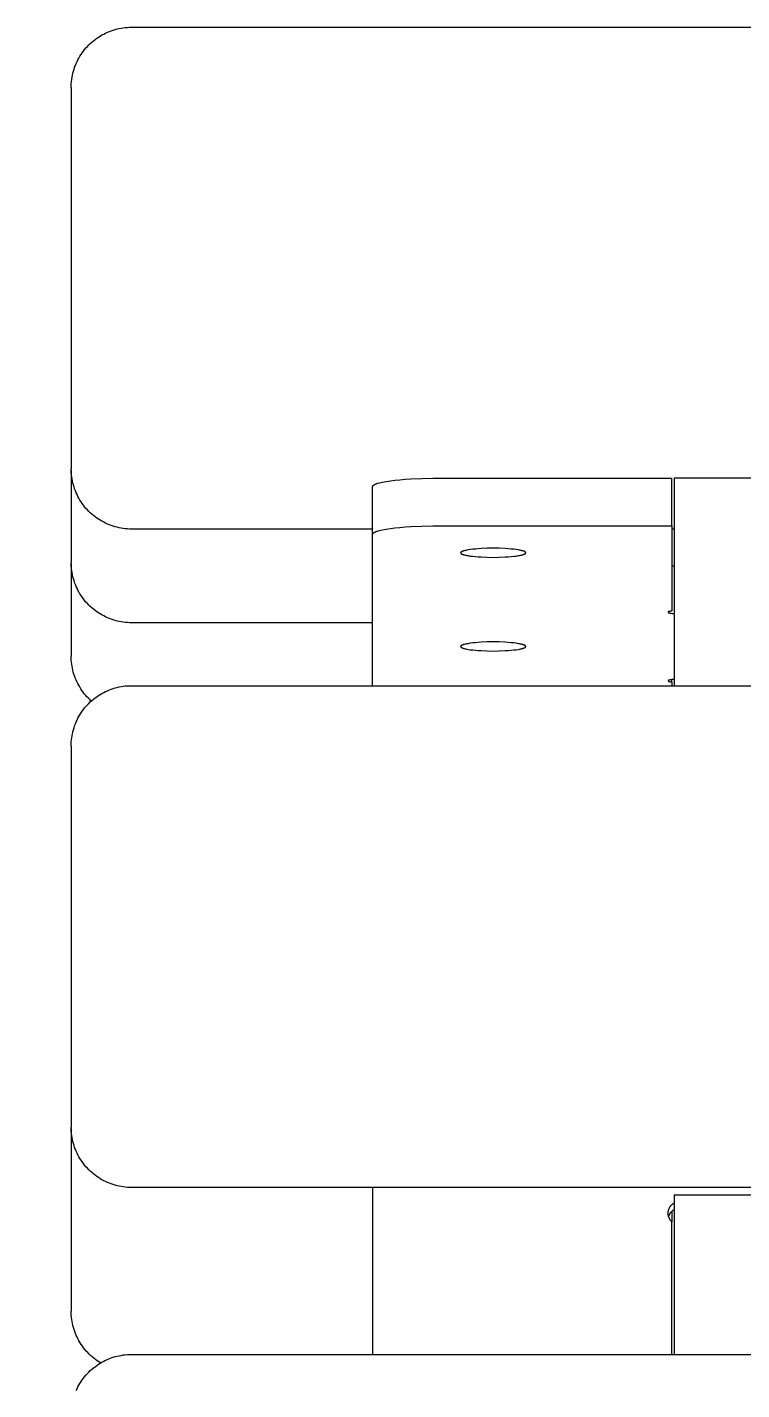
# Model space of a CAD drawing. Header units: millimetres. Extents: x -80 to 4518, y -398 to 2524.
# Drawn here: x 57.9 to 117.2, y 2368.4 to 2481.4 of the extents above; entities that cross this region are included whole.
import ezdxf

# ---------------------------------------------------------------- set-up
doc = ezdxf.new("R2010")
doc.units = ezdxf.units.MM
doc.layers.add('ZANO_R', color=7, linetype='Continuous', lineweight=0)
doc.layers.add('ZANO_W', color=1, linetype='Continuous', lineweight=0)
doc.styles.add('Arial', font='arial.ttf')
doc.styles.get("Standard").update_dxf_attribs({"font": 'ARIALUNI.TTF'})
doc.dimstyles.new('pl i ang', dxfattribs={"dimtxt": 50, "dimasz": 50, "dimexe": 1.25, "dimexo": 0.625, "dimgap": 10, "dimtad": 1, "dimtoh": 1, "dimtxsty": 'Standard', "dimcen": 2.5, "dimclrd": 1, "dimclre": 1, "dimclrt": 1, "dimadec": 0, "dimazin": 0, "dimtfac": 1, "dimtmove": 0, "dimatfit": 3, "dimfxl": 1, "dimarcsym": 1})

# ---------------------------------------------------------------- blocks, each defined once
blk = doc.blocks.new('*D386')
at = {"layer": 'ZANO_W', "color": 1, "lineweight": -2}
for p, q in [((56.54, 2481.4), (-22.87, 2481.4)), ((-12.87, 2441.4), (-12.87, 1417.51)), ((50.45, 1377.51), (-22.87, 1377.51))]:
    blk.add_line(p, q, dxfattribs=at)
at = {"layer": 'ZANO_W', "color": 1}
for points in [[(-6.2, 2441.4), (-19.53, 2441.4), (-12.87, 2481.4)], [(-19.53, 1417.51), (-6.2, 1417.51), (-12.87, 1377.51)]]:
    blk.add_solid(points, dxfattribs=at)
at = {"layer": 'ZANO_W', "color": 1, "insert": (-43.29, 1929.45), "char_height": 40, "attachment_point": 5, "rotation": 90, "style": 'Arial'}
blk.add_mtext('1104', dxfattribs=at)

msp = doc.modelspace()

# ---------------------------------------------------------------- linework, layer by layer
at = {"layer": 'ZANO_R'}
for p, q in [((66.03, 2481.38), (66.2, 2481.39)), ((66.2, 2481.39), (66.37, 2481.4)), ((66.37, 2481.4), (66.54, 2481.4)), ((66.54, 2481.4), (360.45, 2481.4)), ((63.26, 2480.17), (63.39, 2480.28)), ((63.39, 2480.28), (63.52, 2480.39)), ((63.52, 2480.39), (63.66, 2480.49)), ((63.66, 2480.49), (63.8, 2480.58)), ((63.8, 2480.58), (63.95, 2480.67)), ((63.95, 2480.67), (64.09, 2480.76)), ((64.09, 2480.76), (64.24, 2480.84)), ((64.24, 2480.84), (64.4, 2480.92)), ((64.4, 2480.92), (64.55, 2480.99)), ((64.55, 2480.99), (64.71, 2481.05)), ((64.71, 2481.05), (64.87, 2481.11)), ((64.87, 2481.11), (65.03, 2481.17)), ((65.03, 2481.17), (65.19, 2481.22)), ((65.19, 2481.22), (65.36, 2481.26)), ((65.36, 2481.26), (65.53, 2481.3)), ((65.53, 2481.3), (65.69, 2481.33)), ((65.69, 2481.33), (65.86, 2481.35)), ((65.86, 2481.35), (66.03, 2481.38)), ((62.27, 2479), (62.36, 2479.14)), ((62.36, 2479.14), (62.46, 2479.28)), ((62.46, 2479.28), (62.56, 2479.42)), ((62.56, 2479.42), (62.66, 2479.56)), ((62.66, 2479.56), (62.77, 2479.69)), ((62.77, 2479.69), (62.89, 2479.81)), ((62.89, 2479.81), (63.01, 2479.94)), ((63.01, 2479.94), (63.13, 2480.06)), ((63.13, 2480.06), (63.26, 2480.17)), ((61.78, 2477.91), (61.83, 2478.08)), ((61.83, 2478.08), (61.89, 2478.24)), ((61.89, 2478.24), (61.96, 2478.39)), ((61.96, 2478.39), (62.03, 2478.55)), ((62.03, 2478.55), (62.1, 2478.7)), ((62.1, 2478.7), (62.18, 2478.85)), ((62.18, 2478.85), (62.27, 2479)), ((61.55, 2476.74), (61.57, 2476.91)), ((61.57, 2476.91), (61.59, 2477.08)), ((61.59, 2477.08), (61.62, 2477.25)), ((61.62, 2477.25), (61.65, 2477.42)), ((61.65, 2477.42), (61.69, 2477.59)), ((61.69, 2477.59), (61.73, 2477.75)), ((61.73, 2477.75), (61.78, 2477.91)), ((61.54, 2476.4), (61.55, 2476.57)), ((61.54, 2476.4), (61.54, 2448.67)), ((61.55, 2476.57), (61.55, 2476.74)), ((61.54, 2448.67), (61.54, 2444.79)), ((61.55, 2444.62), (61.54, 2444.79)), ((61.54, 2444.67), (61.54, 2440.9)), ((61.55, 2444.45), (61.55, 2444.62)), ((61.57, 2444.28), (61.55, 2444.45)), ((61.59, 2444.11), (61.57, 2444.28)), ((61.62, 2443.94), (61.59, 2444.11)), ((61.65, 2443.77), (61.62, 2443.94)), ((61.69, 2443.6), (61.65, 2443.77)), ((61.73, 2443.44), (61.69, 2443.6)), ((61.78, 2443.28), (61.73, 2443.44)), ((61.83, 2443.11), (61.78, 2443.28)), ((61.89, 2442.95), (61.83, 2443.11)), ((86.54, 2443.31), (86.54, 2443.32)), ((86.54, 2443.32), (86.54, 2443.32)), ((86.54, 2443.32), (86.55, 2443.32)), ((86.54, 2443.3), (86.54, 2443.31)), ((86.54, 2443.31), (86.54, 2443.31)), ((86.54, 2439.36), (86.54, 2443.3)), ((86.55, 2443.34), (86.55, 2443.35)), ((86.55, 2443.35), (86.55, 2443.35)), ((86.55, 2443.35), (86.56, 2443.35)), ((86.55, 2443.33), (86.55, 2443.34)), ((86.55, 2443.34), (86.55, 2443.34)), ((86.55, 2443.34), (86.55, 2443.34)), ((86.55, 2443.32), (86.55, 2443.33)), ((86.55, 2443.33), (86.55, 2443.33)), ((86.56, 2443.36), (86.56, 2443.37)), ((86.56, 2443.37), (86.57, 2443.37)), ((86.56, 2443.35), (86.56, 2443.36)), ((86.56, 2443.36), (86.56, 2443.36)), ((86.57, 2443.38), (86.58, 2443.39)), ((86.57, 2443.37), (86.57, 2443.38)), ((86.57, 2443.38), (86.57, 2443.38)), ((86.57, 2443.37), (86.57, 2443.37)), ((86.58, 2443.39), (86.58, 2443.39)), ((86.58, 2443.39), (86.59, 2443.39)), ((86.59, 2443.4), (86.6, 2443.41)), ((86.59, 2443.39), (86.59, 2443.4)), ((86.59, 2443.4), (86.59, 2443.4)), ((86.6, 2443.41), (86.6, 2443.41)), ((86.6, 2443.41), (86.61, 2443.41)), ((86.61, 2443.41), (86.61, 2443.42)), ((86.61, 2443.42), (86.62, 2443.42)), ((86.62, 2443.42), (86.63, 2443.43)), ((86.63, 2443.43), (86.64, 2443.44)), ((86.64, 2443.44), (86.65, 2443.45)), ((86.65, 2443.45), (86.66, 2443.45)), ((86.66, 2443.45), (86.68, 2443.46)), ((86.68, 2443.46), (86.69, 2443.47)), ((86.69, 2443.47), (86.7, 2443.48)), ((86.7, 2443.48), (86.72, 2443.49)), ((86.72, 2443.49), (86.74, 2443.5)), ((86.74, 2443.5), (86.77, 2443.51)), ((86.77, 2443.51), (86.81, 2443.53)), ((86.81, 2443.53), (86.85, 2443.54)), ((86.85, 2443.54), (86.89, 2443.56)), ((86.89, 2443.56), (86.94, 2443.58)), ((86.94, 2443.58), (86.99, 2443.59)), ((86.99, 2443.59), (87.1, 2443.62)), ((87.1, 2443.62), (87.22, 2443.65)), ((87.22, 2443.65), (87.36, 2443.68)), ((87.36, 2443.68), (87.5, 2443.71)), ((87.5, 2443.71), (87.66, 2443.74)), ((87.66, 2443.74), (88.01, 2443.79)), ((88.01, 2443.79), (88.39, 2443.84)), ((88.39, 2443.84), (88.81, 2443.88)), ((88.81, 2443.88), (89.25, 2443.92)), ((89.25, 2443.92), (89.7, 2443.95)), ((89.7, 2443.95), (90.63, 2443.99)), ((90.63, 2443.99), (91.54, 2444)), ((91.54, 2444), (111.34, 2444)), ((111.34, 2440.04), (111.34, 2444)), ((121.54, 2444), (111.54, 2444)), ((111.54, 2444), (111.54, 2431.12)), ((61.96, 2442.8), (61.89, 2442.95)), ((62.03, 2442.64), (61.96, 2442.8)), ((62.1, 2442.49), (62.03, 2442.64)), ((62.18, 2442.34), (62.1, 2442.49)), ((62.27, 2442.19), (62.18, 2442.34)), ((62.36, 2442.05), (62.27, 2442.19)), ((62.46, 2441.9), (62.36, 2442.05)), ((62.56, 2441.77), (62.46, 2441.9)), ((61.54, 2440.9), (61.54, 2437.02)), ((62.66, 2441.63), (62.56, 2441.77)), ((62.77, 2441.5), (62.66, 2441.63)), ((62.89, 2441.37), (62.77, 2441.5)), ((63.01, 2441.25), (62.89, 2441.37)), ((63.13, 2441.13), (63.01, 2441.25)), ((63.26, 2441.02), (63.13, 2441.13)), ((63.39, 2440.91), (63.26, 2441.02)), ((63.52, 2440.8), (63.39, 2440.91)), ((63.66, 2440.7), (63.52, 2440.8)), ((63.8, 2440.61), (63.66, 2440.7)), ((63.95, 2440.52), (63.8, 2440.61)), ((64.09, 2440.43), (63.95, 2440.52)), ((64.24, 2440.35), (64.09, 2440.43)), ((64.4, 2440.27), (64.24, 2440.35)), ((64.55, 2440.2), (64.4, 2440.27)), ((64.71, 2440.14), (64.55, 2440.2)), ((64.87, 2440.08), (64.71, 2440.14)), ((65.03, 2440.02), (64.87, 2440.08)), ((65.19, 2439.97), (65.03, 2440.02)), ((65.36, 2439.93), (65.19, 2439.97)), ((65.53, 2439.89), (65.36, 2439.93)), ((65.69, 2439.86), (65.53, 2439.89)), ((65.86, 2439.83), (65.69, 2439.86)), ((66.03, 2439.81), (65.86, 2439.83)), ((66.2, 2439.8), (66.03, 2439.81)), ((66.37, 2439.79), (66.2, 2439.8)), ((66.54, 2439.79), (66.37, 2439.79)), ((86.54, 2439.79), (66.54, 2439.79)), ((86.81, 2439.57), (86.85, 2439.58)), ((86.85, 2439.58), (86.89, 2439.6)), ((86.89, 2439.6), (86.94, 2439.61)), ((86.94, 2439.61), (86.99, 2439.63)), ((86.99, 2439.63), (87.1, 2439.66)), ((87.1, 2439.66), (87.22, 2439.69)), ((87.22, 2439.69), (87.36, 2439.72)), ((87.36, 2439.72), (87.5, 2439.75)), ((87.5, 2439.75), (87.66, 2439.78)), ((87.66, 2439.78), (88.01, 2439.83)), ((88.01, 2439.83), (88.39, 2439.88)), ((88.39, 2439.88), (88.81, 2439.92)), ((88.81, 2439.92), (89.25, 2439.96)), ((89.25, 2439.96), (89.7, 2439.99)), ((89.7, 2439.99), (90.63, 2440.03)), ((90.63, 2440.03), (91.54, 2440.04)), ((91.54, 2440.04), (111.34, 2440.04)), ((111.34, 2440.04), (111.34, 2432.99)), ((111.54, 2439.79), (111.34, 2439.79)), ((86.54, 2439.35), (86.54, 2439.36)), ((86.54, 2439.36), (86.55, 2439.36)), ((86.54, 2439.34), (86.54, 2439.35)), ((86.54, 2439.35), (86.54, 2439.35)), ((86.54, 2439.35), (86.54, 2439.35)), ((86.54, 2426.79), (86.54, 2439.34)), ((86.55, 2439.38), (86.55, 2439.39)), ((86.55, 2439.39), (86.55, 2439.39)), ((86.55, 2439.39), (86.56, 2439.39)), ((86.55, 2439.37), (86.55, 2439.38)), ((86.55, 2439.38), (86.55, 2439.38)), ((86.55, 2439.36), (86.55, 2439.37)), ((86.55, 2439.37), (86.55, 2439.37)), ((86.55, 2439.37), (86.55, 2439.37)), ((86.56, 2439.4), (86.56, 2439.41)), ((86.56, 2439.41), (86.57, 2439.41)), ((86.56, 2439.39), (86.56, 2439.4)), ((86.56, 2439.4), (86.56, 2439.4)), ((86.57, 2439.42), (86.58, 2439.43)), ((86.57, 2439.41), (86.57, 2439.42)), ((86.57, 2439.42), (86.57, 2439.42)), ((86.57, 2439.41), (86.57, 2439.41)), ((86.58, 2439.43), (86.58, 2439.43)), ((86.58, 2439.43), (86.59, 2439.43)), ((86.59, 2439.44), (86.6, 2439.45)), ((86.59, 2439.43), (86.59, 2439.44)), ((86.59, 2439.44), (86.59, 2439.44)), ((86.6, 2439.45), (86.6, 2439.45)), ((86.6, 2439.45), (86.61, 2439.45)), ((86.61, 2439.45), (86.61, 2439.46)), ((86.61, 2439.46), (86.62, 2439.46)), ((86.62, 2439.46), (86.63, 2439.47)), ((86.63, 2439.47), (86.64, 2439.48)), ((86.64, 2439.48), (86.65, 2439.49)), ((86.65, 2439.49), (86.66, 2439.49)), ((86.66, 2439.49), (86.68, 2439.5)), ((86.68, 2439.5), (86.69, 2439.51)), ((86.69, 2439.51), (86.7, 2439.52)), ((86.7, 2439.52), (86.72, 2439.53)), ((86.72, 2439.53), (86.74, 2439.53)), ((86.74, 2439.53), (86.77, 2439.55)), ((86.77, 2439.55), (86.81, 2439.57)), ((93.85, 2437.83), (93.84, 2437.83)), ((93.84, 2437.83), (93.84, 2437.83)), ((93.84, 2437.83), (93.84, 2437.83)), ((93.84, 2437.83), (93.84, 2437.82)), ((93.84, 2437.82), (93.84, 2437.82)), ((93.84, 2437.82), (93.84, 2437.82)), ((93.84, 2437.82), (93.84, 2437.82)), ((93.84, 2437.82), (93.84, 2437.81)), ((93.84, 2437.81), (93.84, 2437.81)), ((93.84, 2437.81), (93.84, 2437.81)), ((93.84, 2437.81), (93.84, 2437.81)), ((93.84, 2437.81), (93.84, 2437.81)), ((93.84, 2437.81), (93.84, 2437.8)), ((93.84, 2437.8), (93.85, 2437.8)), ((93.86, 2437.85), (93.85, 2437.85)), ((93.85, 2437.85), (93.85, 2437.85)), ((93.85, 2437.85), (93.85, 2437.85)), ((93.85, 2437.85), (93.85, 2437.84)), ((93.85, 2437.84), (93.85, 2437.84)), ((93.85, 2437.84), (93.85, 2437.84)), ((93.85, 2437.84), (93.85, 2437.84)), ((93.85, 2437.84), (93.85, 2437.84)), ((93.85, 2437.84), (93.85, 2437.83)), ((93.85, 2437.83), (93.85, 2437.83)), ((93.85, 2437.8), (93.85, 2437.8)), ((93.85, 2437.8), (93.85, 2437.8)), ((93.85, 2437.8), (93.85, 2437.8)), ((93.85, 2437.8), (93.85, 2437.79)), ((93.85, 2437.79), (93.85, 2437.79)), ((93.85, 2437.79), (93.85, 2437.79)), ((93.85, 2437.79), (93.85, 2437.79)), ((93.85, 2437.79), (93.85, 2437.79)), ((93.85, 2437.79), (93.85, 2437.78)), ((93.85, 2437.78), (93.86, 2437.78)), ((93.87, 2437.87), (93.86, 2437.86)), ((93.86, 2437.86), (93.86, 2437.86)), ((93.86, 2437.86), (93.86, 2437.86)), ((93.86, 2437.86), (93.86, 2437.86)), ((93.86, 2437.86), (93.86, 2437.85)), ((93.86, 2437.85), (93.86, 2437.85)), ((93.86, 2437.78), (93.86, 2437.78)), ((93.86, 2437.78), (93.86, 2437.78)), ((93.86, 2437.78), (93.86, 2437.77)), ((93.86, 2437.77), (93.86, 2437.77)), ((93.86, 2437.77), (93.86, 2437.77)), ((93.86, 2437.77), (93.87, 2437.77)), ((93.88, 2437.88), (93.87, 2437.87)), ((93.87, 2437.87), (93.87, 2437.87)), ((93.87, 2437.87), (93.87, 2437.87)), ((93.87, 2437.87), (93.87, 2437.87)), ((93.87, 2437.87), (93.87, 2437.87)), ((93.87, 2437.77), (93.87, 2437.77)), ((93.87, 2437.77), (93.87, 2437.76)), ((93.87, 2437.76), (93.87, 2437.76)), ((93.87, 2437.76), (93.87, 2437.76)), ((93.87, 2437.76), (93.88, 2437.76)), ((93.89, 2437.89), (93.88, 2437.88)), ((93.88, 2437.88), (93.88, 2437.88)), ((93.88, 2437.88), (93.88, 2437.88)), ((93.88, 2437.76), (93.88, 2437.76)), ((93.88, 2437.76), (93.88, 2437.75)), ((93.88, 2437.75), (93.89, 2437.75)), ((93.9, 2437.89), (93.89, 2437.89)), ((93.89, 2437.89), (93.89, 2437.89)), ((93.89, 2437.75), (93.89, 2437.74)), ((93.89, 2437.74), (93.9, 2437.74)), ((93.91, 2437.9), (93.9, 2437.89)), ((93.9, 2437.74), (93.91, 2437.74)), ((93.92, 2437.91), (93.91, 2437.9)), ((93.91, 2437.9), (93.91, 2437.9)), ((93.91, 2437.74), (93.91, 2437.73)), ((93.91, 2437.73), (93.92, 2437.73)), ((93.93, 2437.91), (93.92, 2437.91)), ((93.92, 2437.73), (93.93, 2437.72)), ((93.94, 2437.92), (93.93, 2437.91)), ((93.93, 2437.72), (93.94, 2437.72)), ((93.95, 2437.92), (93.94, 2437.92)), ((93.94, 2437.72), (93.95, 2437.71)), ((93.97, 2437.93), (93.95, 2437.92)), ((93.95, 2437.71), (93.97, 2437.71)), ((93.99, 2437.94), (93.97, 2437.93)), ((93.97, 2437.71), (93.99, 2437.7)), ((94.01, 2437.95), (93.99, 2437.94)), ((93.99, 2437.7), (94.01, 2437.69)), ((94.03, 2437.95), (94.01, 2437.95)), ((94.01, 2437.69), (94.03, 2437.68)), ((94.06, 2437.96), (94.03, 2437.95)), ((94.03, 2437.68), (94.06, 2437.67)), ((94.09, 2437.97), (94.06, 2437.96)), ((94.06, 2437.67), (94.09, 2437.66)), ((94.14, 2437.99), (94.09, 2437.97)), ((94.09, 2437.66), (94.14, 2437.64)), ((94.21, 2438.01), (94.14, 2437.99)), ((94.14, 2437.64), (94.21, 2437.63)), ((94.28, 2438.02), (94.21, 2438.01)), ((94.21, 2437.63), (94.28, 2437.61)), ((94.36, 2438.04), (94.28, 2438.02)), ((94.28, 2437.61), (94.36, 2437.6)), ((94.45, 2438.05), (94.36, 2438.04)), ((94.36, 2437.6), (94.45, 2437.58)), ((94.63, 2438.08), (94.45, 2438.05)), ((94.45, 2437.58), (94.63, 2437.55)), ((94.84, 2438.11), (94.63, 2438.08)), ((94.63, 2437.55), (94.84, 2437.53)), ((95.07, 2438.13), (94.84, 2438.11)), ((94.84, 2437.53), (95.07, 2437.5)), ((95.3, 2438.15), (95.07, 2438.13)), ((95.07, 2437.5), (95.3, 2437.48)), ((95.55, 2438.17), (95.3, 2438.15)), ((95.3, 2437.48), (95.55, 2437.47)), ((96.05, 2438.19), (95.55, 2438.17)), ((95.55, 2437.47), (96.05, 2437.45)), ((96.54, 2438.19), (96.05, 2438.19)), ((96.05, 2437.45), (96.54, 2437.44)), ((97.03, 2438.19), (96.54, 2438.19)), ((96.54, 2437.44), (97.03, 2437.45)), ((97.54, 2438.17), (97.03, 2438.19)), ((97.03, 2437.45), (97.54, 2437.47)), ((97.78, 2438.15), (97.54, 2438.17)), ((97.54, 2437.47), (97.78, 2437.48)), ((98.02, 2438.13), (97.78, 2438.15)), ((97.78, 2437.48), (98.02, 2437.5)), ((98.24, 2438.11), (98.02, 2438.13)), ((98.02, 2437.5), (98.24, 2437.53)), ((98.45, 2438.08), (98.24, 2438.11)), ((98.24, 2437.53), (98.45, 2437.55)), ((98.64, 2438.05), (98.45, 2438.08)), ((98.45, 2437.55), (98.64, 2437.58)), ((98.72, 2438.04), (98.64, 2438.05)), ((98.64, 2437.58), (98.72, 2437.6)), ((98.8, 2438.02), (98.72, 2438.04)), ((98.72, 2437.6), (98.8, 2437.61)), ((98.88, 2438.01), (98.8, 2438.02)), ((98.8, 2437.61), (98.88, 2437.63)), ((98.94, 2437.99), (98.88, 2438.01)), ((98.88, 2437.63), (98.94, 2437.64)), ((99, 2437.97), (98.94, 2437.99)), ((98.94, 2437.64), (99, 2437.66)), ((99.03, 2437.96), (99, 2437.97)), ((99, 2437.66), (99.03, 2437.67)), ((99.05, 2437.95), (99.03, 2437.96)), ((99.03, 2437.67), (99.05, 2437.68)), ((99.08, 2437.95), (99.05, 2437.95)), ((99.05, 2437.68), (99.08, 2437.69)), ((99.1, 2437.94), (99.08, 2437.95)), ((99.08, 2437.69), (99.1, 2437.7)), ((99.12, 2437.93), (99.1, 2437.94)), ((99.1, 2437.7), (99.12, 2437.71)), ((99.14, 2437.92), (99.12, 2437.93)), ((99.12, 2437.71), (99.14, 2437.71)), ((99.15, 2437.92), (99.14, 2437.92)), ((99.14, 2437.71), (99.15, 2437.72)), ((99.16, 2437.91), (99.15, 2437.92)), ((99.15, 2437.72), (99.16, 2437.72)), ((99.17, 2437.9), (99.16, 2437.91)), ((99.16, 2437.91), (99.16, 2437.91)), ((99.16, 2437.72), (99.16, 2437.73)), ((99.16, 2437.73), (99.17, 2437.73)), ((99.18, 2437.9), (99.17, 2437.9)), ((99.17, 2437.73), (99.18, 2437.74)), ((99.19, 2437.89), (99.18, 2437.9)), ((99.18, 2437.74), (99.19, 2437.74)), ((99.2, 2437.89), (99.19, 2437.89)), ((99.19, 2437.89), (99.19, 2437.89)), ((99.19, 2437.74), (99.2, 2437.75)), ((99.19, 2437.74), (99.19, 2437.74)), ((99.2, 2437.88), (99.2, 2437.89)), ((99.21, 2437.88), (99.2, 2437.88)), ((99.2, 2437.75), (99.21, 2437.76)), ((99.2, 2437.75), (99.2, 2437.75)), ((99.21, 2437.87), (99.21, 2437.88)), ((99.21, 2437.88), (99.21, 2437.88)), ((99.22, 2437.87), (99.21, 2437.87)), ((99.21, 2437.87), (99.21, 2437.87)), ((99.21, 2437.76), (99.21, 2437.76)), ((99.21, 2437.76), (99.21, 2437.76)), ((99.21, 2437.76), (99.21, 2437.76)), ((99.21, 2437.76), (99.22, 2437.76)), ((99.22, 2437.86), (99.22, 2437.87)), ((99.22, 2437.87), (99.22, 2437.87)), ((99.22, 2437.87), (99.22, 2437.87)), ((99.23, 2437.86), (99.22, 2437.86)), ((99.22, 2437.86), (99.22, 2437.86)), ((99.22, 2437.76), (99.22, 2437.77)), ((99.22, 2437.77), (99.22, 2437.77)), ((99.22, 2437.77), (99.22, 2437.77)), ((99.22, 2437.77), (99.22, 2437.77)), ((99.22, 2437.77), (99.23, 2437.77)), ((99.23, 2437.85), (99.23, 2437.86)), ((99.23, 2437.86), (99.23, 2437.86)), ((99.24, 2437.84), (99.23, 2437.85)), ((99.23, 2437.85), (99.23, 2437.85)), ((99.23, 2437.85), (99.23, 2437.85)), ((99.23, 2437.85), (99.23, 2437.85)), ((99.23, 2437.85), (99.23, 2437.85)), ((99.23, 2437.78), (99.23, 2437.79)), ((99.23, 2437.79), (99.23, 2437.79)), ((99.23, 2437.79), (99.24, 2437.79)), ((99.23, 2437.77), (99.23, 2437.78)), ((99.23, 2437.78), (99.23, 2437.78)), ((99.23, 2437.78), (99.23, 2437.78)), ((99.23, 2437.78), (99.23, 2437.78)), ((99.24, 2437.83), (99.24, 2437.84)), ((99.24, 2437.84), (99.24, 2437.84)), ((99.24, 2437.84), (99.24, 2437.84)), ((99.24, 2437.84), (99.24, 2437.84)), ((99.24, 2437.84), (99.24, 2437.84)), ((99.24, 2437.82), (99.24, 2437.83)), ((99.24, 2437.83), (99.24, 2437.83)), ((99.24, 2437.83), (99.24, 2437.83)), ((99.24, 2437.83), (99.24, 2437.83)), ((99.24, 2437.83), (99.24, 2437.83)), ((99.24, 2437.81), (99.24, 2437.82)), ((99.24, 2437.82), (99.24, 2437.82)), ((99.24, 2437.82), (99.24, 2437.82)), ((99.24, 2437.82), (99.24, 2437.82)), ((99.24, 2437.8), (99.24, 2437.81)), ((99.24, 2437.81), (99.24, 2437.81)), ((99.24, 2437.81), (99.24, 2437.81)), ((99.24, 2437.81), (99.24, 2437.81)), ((99.24, 2437.81), (99.24, 2437.81)), ((99.24, 2437.79), (99.24, 2437.8)), ((99.24, 2437.8), (99.24, 2437.8)), ((99.24, 2437.8), (99.24, 2437.8)), ((99.24, 2437.8), (99.24, 2437.8)), ((99.24, 2437.8), (99.24, 2437.8)), ((99.24, 2437.79), (99.24, 2437.79)), ((99.24, 2437.79), (99.24, 2437.79)), ((61.55, 2436.85), (61.54, 2437.02)), ((61.54, 2436.9), (61.54, 2433.13)), ((61.55, 2436.68), (61.55, 2436.85)), ((61.57, 2436.51), (61.55, 2436.68)), ((61.59, 2436.34), (61.57, 2436.51)), ((61.62, 2436.17), (61.59, 2436.34)), ((111.34, 2436.76), (111.44, 2436.74)), ((111.44, 2436.74), (111.54, 2436.73)), ((61.65, 2436), (61.62, 2436.17)), ((61.69, 2435.83), (61.65, 2436)), ((61.73, 2435.67), (61.69, 2435.83)), ((61.78, 2435.51), (61.73, 2435.67)), ((61.83, 2435.34), (61.78, 2435.51)), ((61.89, 2435.18), (61.83, 2435.34)), ((61.96, 2435.03), (61.89, 2435.18)), ((62.03, 2434.87), (61.96, 2435.03)), ((62.1, 2434.72), (62.03, 2434.87)), ((62.18, 2434.57), (62.1, 2434.72)), ((62.27, 2434.42), (62.18, 2434.57)), ((62.36, 2434.28), (62.27, 2434.42)), ((62.46, 2434.14), (62.36, 2434.28)), ((62.56, 2434), (62.46, 2434.14)), ((62.66, 2433.86), (62.56, 2434)), ((61.54, 2433.13), (61.54, 2429.25)), ((62.77, 2433.73), (62.66, 2433.86)), ((62.89, 2433.61), (62.77, 2433.73)), ((63.01, 2433.48), (62.89, 2433.61)), ((63.13, 2433.36), (63.01, 2433.48)), ((63.26, 2433.25), (63.13, 2433.36)), ((63.39, 2433.14), (63.26, 2433.25)), ((63.52, 2433.03), (63.39, 2433.14)), ((63.66, 2432.93), (63.52, 2433.03)), ((63.8, 2432.84), (63.66, 2432.93)), ((63.95, 2432.75), (63.8, 2432.84)), ((111.06, 2432.91), (111.05, 2432.91)), ((111.05, 2432.91), (111.05, 2432.91)), ((111.05, 2432.91), (111.05, 2432.9)), ((111.05, 2432.9), (111.05, 2432.9)), ((111.05, 2432.9), (111.05, 2432.9)), ((111.05, 2432.9), (111.05, 2432.9)), ((111.05, 2432.9), (111.05, 2432.9)), ((111.05, 2432.9), (111.05, 2432.9)), ((111.05, 2432.9), (111.05, 2432.9)), ((111.05, 2432.9), (111.05, 2432.9)), ((111.05, 2432.9), (111.05, 2432.9)), ((111.05, 2432.9), (111.05, 2432.9)), ((111.05, 2432.9), (111.05, 2432.9)), ((111.05, 2432.9), (111.05, 2432.9)), ((111.05, 2432.9), (111.05, 2432.9)), ((111.05, 2432.9), (111.05, 2432.9)), ((111.05, 2432.9), (111.05, 2432.9)), ((111.05, 2432.9), (111.05, 2432.9)), ((111.05, 2432.9), (111.05, 2432.89)), ((111.05, 2432.89), (111.05, 2432.89)), ((111.05, 2432.89), (111.05, 2432.89)), ((111.05, 2432.89), (111.05, 2432.89)), ((111.05, 2432.89), (111.05, 2432.89)), ((111.05, 2432.89), (111.05, 2432.89)), ((111.05, 2432.89), (111.05, 2432.89)), ((111.05, 2432.89), (111.05, 2432.89)), ((111.05, 2432.89), (111.05, 2432.89)), ((111.05, 2432.89), (111.05, 2432.89)), ((111.05, 2432.89), (111.05, 2432.89)), ((111.05, 2432.89), (111.05, 2432.89)), ((111.05, 2432.89), (111.05, 2432.89)), ((111.05, 2432.89), (111.05, 2432.89)), ((111.05, 2432.89), (111.05, 2432.89)), ((111.05, 2432.89), (111.05, 2432.88)), ((111.05, 2432.88), (111.05, 2432.88)), ((111.05, 2432.88), (111.05, 2432.88)), ((111.05, 2432.88), (111.05, 2432.88)), ((111.05, 2432.88), (111.05, 2432.88)), ((111.05, 2432.88), (111.05, 2432.88)), ((111.05, 2432.88), (111.05, 2432.88)), ((111.05, 2432.88), (111.05, 2432.88)), ((111.05, 2432.88), (111.05, 2432.88)), ((111.05, 2432.88), (111.06, 2432.88)), ((111.07, 2432.92), (111.06, 2432.92)), ((111.06, 2432.92), (111.06, 2432.91)), ((111.06, 2432.91), (111.06, 2432.91)), ((111.06, 2432.91), (111.06, 2432.91)), ((111.06, 2432.91), (111.06, 2432.91)), ((111.06, 2432.91), (111.06, 2432.91)), ((111.06, 2432.91), (111.06, 2432.91)), ((111.06, 2432.91), (111.06, 2432.91)), ((111.06, 2432.91), (111.06, 2432.91)), ((111.06, 2432.91), (111.06, 2432.91)), ((111.06, 2432.91), (111.06, 2432.91)), ((111.06, 2432.91), (111.06, 2432.91)), ((111.06, 2432.88), (111.06, 2432.88)), ((111.06, 2432.88), (111.06, 2432.88)), ((111.06, 2432.88), (111.06, 2432.88)), ((111.06, 2432.88), (111.06, 2432.88)), ((111.06, 2432.88), (111.06, 2432.88)), ((111.06, 2432.88), (111.06, 2432.88)), ((111.06, 2432.88), (111.06, 2432.87)), ((111.06, 2432.87), (111.06, 2432.87)), ((111.06, 2432.87), (111.06, 2432.87)), ((111.06, 2432.87), (111.06, 2432.87)), ((111.06, 2432.87), (111.06, 2432.87)), ((111.06, 2432.87), (111.07, 2432.87)), ((111.08, 2432.92), (111.07, 2432.92)), ((111.07, 2432.92), (111.07, 2432.92)), ((111.07, 2432.92), (111.07, 2432.92)), ((111.07, 2432.92), (111.07, 2432.92)), ((111.07, 2432.92), (111.07, 2432.92)), ((111.07, 2432.87), (111.07, 2432.87)), ((111.07, 2432.87), (111.07, 2432.87)), ((111.07, 2432.87), (111.07, 2432.86)), ((111.07, 2432.86), (111.07, 2432.86)), ((111.07, 2432.86), (111.08, 2432.86)), ((111.09, 2432.93), (111.08, 2432.93)), ((111.08, 2432.93), (111.08, 2432.93)), ((111.08, 2432.93), (111.08, 2432.92)), ((111.08, 2432.86), (111.08, 2432.86)), ((111.08, 2432.86), (111.08, 2432.86)), ((111.08, 2432.86), (111.09, 2432.86)), ((111.1, 2432.94), (111.09, 2432.93)), ((111.09, 2432.93), (111.09, 2432.93)), ((111.09, 2432.86), (111.09, 2432.85)), ((111.09, 2432.85), (111.1, 2432.85)), ((111.11, 2432.94), (111.1, 2432.94)), ((111.1, 2432.94), (111.1, 2432.94)), ((111.1, 2432.85), (111.1, 2432.85)), ((111.1, 2432.85), (111.11, 2432.85)), ((111.12, 2432.94), (111.11, 2432.94)), ((111.11, 2432.85), (111.11, 2432.84)), ((111.11, 2432.84), (111.13, 2432.84)), ((111.14, 2432.95), (111.12, 2432.94)), ((111.12, 2432.94), (111.12, 2432.94)), ((111.13, 2432.84), (111.14, 2432.83)), ((111.15, 2432.95), (111.14, 2432.95)), ((111.14, 2432.83), (111.16, 2432.83)), ((111.17, 2432.96), (111.15, 2432.95)), ((111.16, 2432.83), (111.18, 2432.83)), ((111.19, 2432.96), (111.17, 2432.96)), ((111.18, 2432.83), (111.2, 2432.82)), ((111.21, 2432.97), (111.19, 2432.96)), ((111.2, 2432.82), (111.24, 2432.81)), ((111.25, 2432.98), (111.21, 2432.97)), ((111.24, 2432.81), (111.29, 2432.8)), ((111.3, 2432.98), (111.25, 2432.98)), ((111.29, 2432.8), (111.35, 2432.79)), ((111.34, 2432.99), (111.3, 2432.98)), ((64.09, 2432.66), (63.95, 2432.75)), ((64.24, 2432.58), (64.09, 2432.66)), ((64.4, 2432.5), (64.24, 2432.58)), ((64.55, 2432.43), (64.4, 2432.5)), ((64.71, 2432.37), (64.55, 2432.43)), ((64.87, 2432.31), (64.71, 2432.37)), ((65.03, 2432.25), (64.87, 2432.31)), ((65.19, 2432.2), (65.03, 2432.25)), ((65.36, 2432.16), (65.19, 2432.2)), ((65.53, 2432.12), (65.36, 2432.16)), ((65.69, 2432.09), (65.53, 2432.12)), ((65.86, 2432.07), (65.69, 2432.09)), ((66.03, 2432.04), (65.86, 2432.07)), ((66.2, 2432.03), (66.03, 2432.04)), ((66.37, 2432.02), (66.2, 2432.03)), ((66.54, 2432.02), (66.37, 2432.02)), ((86.54, 2432.02), (66.54, 2432.02)), ((111.35, 2432.79), (111.41, 2432.79)), ((111.41, 2432.79), (111.54, 2432.77)), ((111.54, 2431.12), (111.54, 2427.74)), ((93.85, 2430.06), (93.84, 2430.06)), ((93.84, 2430.06), (93.84, 2430.06)), ((93.84, 2430.06), (93.84, 2430.06)), ((93.84, 2430.06), (93.84, 2430.05)), ((93.84, 2430.05), (93.84, 2430.05)), ((93.84, 2430.05), (93.84, 2430.05)), ((93.84, 2430.05), (93.84, 2430.05)), ((93.84, 2430.05), (93.84, 2430.05)), ((93.84, 2430.05), (93.84, 2430.04)), ((93.84, 2430.04), (93.84, 2430.04)), ((93.84, 2430.04), (93.84, 2430.04)), ((93.84, 2430.04), (93.84, 2430.04)), ((93.84, 2430.04), (93.84, 2430.04)), ((93.84, 2430.04), (93.85, 2430.03)), ((93.86, 2430.08), (93.85, 2430.08)), ((93.85, 2430.08), (93.85, 2430.08)), ((93.85, 2430.08), (93.85, 2430.08)), ((93.85, 2430.08), (93.85, 2430.08)), ((93.85, 2430.08), (93.85, 2430.07)), ((93.85, 2430.07), (93.85, 2430.07)), ((93.85, 2430.07), (93.85, 2430.07)), ((93.85, 2430.07), (93.85, 2430.07)), ((93.85, 2430.07), (93.85, 2430.06)), ((93.85, 2430.06), (93.85, 2430.06)), ((93.85, 2430.03), (93.85, 2430.03)), ((93.85, 2430.03), (93.85, 2430.03)), ((93.85, 2430.03), (93.85, 2430.03)), ((93.85, 2430.03), (93.85, 2430.02)), ((93.85, 2430.02), (93.85, 2430.02)), ((93.85, 2430.02), (93.85, 2430.02)), ((93.85, 2430.02), (93.85, 2430.02)), ((93.85, 2430.02), (93.85, 2430.02)), ((93.85, 2430.02), (93.85, 2430.01)), ((93.85, 2430.01), (93.86, 2430.01)), ((93.87, 2430.1), (93.86, 2430.09)), ((93.86, 2430.09), (93.86, 2430.09)), ((93.86, 2430.09), (93.86, 2430.09)), ((93.86, 2430.09), (93.86, 2430.09)), ((93.86, 2430.09), (93.86, 2430.09)), ((93.86, 2430.09), (93.86, 2430.08)), ((93.86, 2430.01), (93.86, 2430.01)), ((93.86, 2430.01), (93.86, 2430.01)), ((93.86, 2430.01), (93.86, 2430.01)), ((93.86, 2430.01), (93.86, 2430)), ((93.86, 2430), (93.86, 2430)), ((93.86, 2430), (93.87, 2430)), ((93.88, 2430.11), (93.87, 2430.11)), ((93.87, 2430.11), (93.87, 2430.1)), ((93.87, 2430.1), (93.87, 2430.1)), ((93.87, 2430.1), (93.87, 2430.1)), ((93.87, 2430.1), (93.87, 2430.1)), ((93.87, 2430), (93.87, 2430)), ((93.87, 2430), (93.87, 2429.99)), ((93.87, 2429.99), (93.87, 2429.99)), ((93.87, 2429.99), (93.87, 2429.99)), ((93.87, 2429.99), (93.88, 2429.99)), ((93.89, 2430.12), (93.88, 2430.11)), ((93.88, 2430.11), (93.88, 2430.11)), ((93.88, 2430.11), (93.88, 2430.11)), ((93.88, 2429.99), (93.88, 2429.99)), ((93.88, 2429.99), (93.88, 2429.98)), ((93.88, 2429.98), (93.89, 2429.98)), ((93.9, 2430.12), (93.89, 2430.12)), ((93.89, 2430.12), (93.89, 2430.12)), ((93.89, 2429.98), (93.89, 2429.98)), ((93.89, 2429.98), (93.9, 2429.97)), ((93.91, 2430.13), (93.9, 2430.12)), ((93.9, 2429.97), (93.91, 2429.97)), ((93.92, 2430.14), (93.91, 2430.13)), ((93.91, 2430.13), (93.91, 2430.13)), ((93.91, 2429.97), (93.91, 2429.96)), ((93.91, 2429.96), (93.92, 2429.96)), ((93.93, 2430.14), (93.92, 2430.14)), ((93.92, 2429.96), (93.93, 2429.95)), ((93.94, 2430.15), (93.93, 2430.14)), ((93.93, 2429.95), (93.94, 2429.95)), ((93.95, 2430.15), (93.94, 2430.15)), ((93.94, 2429.95), (93.95, 2429.94)), ((93.97, 2430.16), (93.95, 2430.15)), ((93.95, 2429.94), (93.97, 2429.94)), ((93.99, 2430.17), (93.97, 2430.16)), ((93.97, 2429.94), (93.99, 2429.93)), ((94.01, 2430.18), (93.99, 2430.17)), ((93.99, 2429.93), (94.01, 2429.92)), ((94.03, 2430.19), (94.01, 2430.18)), ((94.01, 2429.92), (94.03, 2429.91)), ((94.06, 2430.19), (94.03, 2430.19)), ((94.03, 2429.91), (94.06, 2429.9)), ((94.09, 2430.2), (94.06, 2430.19)), ((94.06, 2429.9), (94.09, 2429.89)), ((94.14, 2430.22), (94.09, 2430.2)), ((94.09, 2429.89), (94.14, 2429.88)), ((94.21, 2430.24), (94.14, 2430.22)), ((94.14, 2429.88), (94.21, 2429.86)), ((94.28, 2430.25), (94.21, 2430.24)), ((94.21, 2429.86), (94.28, 2429.84)), ((94.36, 2430.27), (94.28, 2430.25)), ((94.28, 2429.84), (94.36, 2429.83)), ((94.45, 2430.28), (94.36, 2430.27)), ((94.36, 2429.83), (94.45, 2429.81)), ((94.63, 2430.31), (94.45, 2430.28)), ((94.45, 2429.81), (94.63, 2429.78)), ((94.84, 2430.34), (94.63, 2430.31)), ((94.63, 2429.78), (94.84, 2429.76)), ((95.07, 2430.36), (94.84, 2430.34)), ((94.84, 2429.76), (95.07, 2429.73)), ((95.3, 2430.38), (95.07, 2430.36)), ((95.07, 2429.73), (95.3, 2429.72)), ((95.55, 2430.4), (95.3, 2430.38)), ((95.3, 2429.72), (95.55, 2429.7)), ((96.05, 2430.42), (95.55, 2430.4)), ((95.55, 2429.7), (96.05, 2429.68)), ((96.54, 2430.42), (96.05, 2430.42)), ((96.05, 2429.68), (96.54, 2429.67)), ((97.03, 2430.42), (96.54, 2430.42)), ((96.54, 2429.67), (97.03, 2429.68)), ((97.54, 2430.4), (97.03, 2430.42)), ((97.03, 2429.68), (97.54, 2429.7)), ((97.78, 2430.38), (97.54, 2430.4)), ((97.54, 2429.7), (97.78, 2429.72)), ((98.02, 2430.36), (97.78, 2430.38)), ((97.78, 2429.72), (98.02, 2429.73)), ((98.24, 2430.34), (98.02, 2430.36)), ((98.02, 2429.73), (98.24, 2429.76)), ((98.45, 2430.31), (98.24, 2430.34)), ((98.24, 2429.76), (98.45, 2429.78)), ((98.64, 2430.28), (98.45, 2430.31)), ((98.45, 2429.78), (98.64, 2429.81)), ((98.72, 2430.27), (98.64, 2430.28)), ((98.64, 2429.81), (98.72, 2429.83)), ((98.8, 2430.25), (98.72, 2430.27)), ((98.72, 2429.83), (98.8, 2429.84)), ((98.88, 2430.24), (98.8, 2430.25)), ((98.8, 2429.84), (98.88, 2429.86)), ((98.94, 2430.22), (98.88, 2430.24)), ((98.88, 2429.86), (98.94, 2429.88)), ((99, 2430.2), (98.94, 2430.22)), ((98.94, 2429.88), (99, 2429.89)), ((99.03, 2430.19), (99, 2430.2)), ((99, 2429.89), (99.03, 2429.9)), ((99.05, 2430.19), (99.03, 2430.19)), ((99.03, 2429.9), (99.05, 2429.91)), ((99.08, 2430.18), (99.05, 2430.19)), ((99.05, 2429.91), (99.08, 2429.92)), ((99.1, 2430.17), (99.08, 2430.18)), ((99.08, 2429.92), (99.1, 2429.93)), ((99.12, 2430.16), (99.1, 2430.17)), ((99.1, 2429.93), (99.12, 2429.94)), ((99.14, 2430.15), (99.12, 2430.16)), ((99.12, 2429.94), (99.14, 2429.94)), ((99.15, 2430.15), (99.14, 2430.15)), ((99.14, 2429.94), (99.15, 2429.95)), ((99.16, 2430.14), (99.15, 2430.15)), ((99.15, 2429.95), (99.16, 2429.95)), ((99.17, 2430.13), (99.16, 2430.14)), ((99.16, 2430.14), (99.16, 2430.14)), ((99.16, 2429.95), (99.16, 2429.96)), ((99.16, 2429.96), (99.17, 2429.96)), ((99.18, 2430.13), (99.17, 2430.13)), ((99.17, 2429.96), (99.18, 2429.97)), ((99.19, 2430.12), (99.18, 2430.13)), ((99.18, 2429.97), (99.19, 2429.97)), ((99.2, 2430.12), (99.19, 2430.12)), ((99.19, 2430.12), (99.19, 2430.12)), ((99.19, 2429.97), (99.19, 2429.98)), ((99.19, 2429.98), (99.2, 2429.98)), ((99.2, 2430.11), (99.2, 2430.12)), ((99.21, 2430.11), (99.2, 2430.11)), ((99.2, 2429.98), (99.21, 2429.99)), ((99.2, 2429.98), (99.2, 2429.98)), ((99.21, 2430.1), (99.21, 2430.11)), ((99.21, 2430.11), (99.21, 2430.11)), ((99.21, 2430.11), (99.21, 2430.11)), ((99.22, 2430.1), (99.21, 2430.1)), ((99.21, 2429.99), (99.21, 2429.99)), ((99.21, 2429.99), (99.21, 2429.99)), ((99.21, 2429.99), (99.21, 2429.99)), ((99.21, 2429.99), (99.22, 2429.99)), ((99.22, 2430.09), (99.22, 2430.1)), ((99.22, 2430.1), (99.22, 2430.1)), ((99.22, 2430.1), (99.22, 2430.1)), ((99.23, 2430.09), (99.22, 2430.09)), ((99.22, 2430.09), (99.22, 2430.09)), ((99.22, 2430), (99.23, 2430.01)), ((99.22, 2429.99), (99.22, 2430)), ((99.22, 2430), (99.22, 2430)), ((99.22, 2430), (99.22, 2430)), ((99.22, 2430), (99.22, 2430)), ((99.23, 2430.08), (99.23, 2430.09)), ((99.23, 2430.09), (99.23, 2430.09)), ((99.23, 2430.09), (99.23, 2430.09)), ((99.24, 2430.08), (99.23, 2430.08)), ((99.23, 2430.08), (99.23, 2430.08)), ((99.23, 2430.08), (99.23, 2430.08)), ((99.23, 2430.08), (99.23, 2430.08)), ((99.23, 2430.01), (99.23, 2430.02)), ((99.23, 2430.02), (99.23, 2430.02)), ((99.23, 2430.02), (99.24, 2430.02)), ((99.23, 2430.01), (99.23, 2430.01)), ((99.23, 2430.01), (99.23, 2430.01)), ((99.23, 2430.01), (99.23, 2430.01)), ((99.23, 2430.01), (99.23, 2430.01)), ((99.24, 2430.07), (99.24, 2430.08)), ((99.24, 2430.06), (99.24, 2430.07)), ((99.24, 2430.07), (99.24, 2430.07)), ((99.24, 2430.07), (99.24, 2430.07)), ((99.24, 2430.07), (99.24, 2430.07)), ((99.24, 2430.05), (99.24, 2430.06)), ((99.24, 2430.06), (99.24, 2430.06)), ((99.24, 2430.06), (99.24, 2430.06)), ((99.24, 2430.06), (99.24, 2430.06)), ((99.24, 2430.06), (99.24, 2430.06)), ((99.24, 2430.04), (99.24, 2430.05)), ((99.24, 2430.05), (99.24, 2430.05)), ((99.24, 2430.05), (99.24, 2430.05)), ((99.24, 2430.05), (99.24, 2430.05)), ((99.24, 2430.05), (99.24, 2430.05)), ((99.24, 2430.03), (99.24, 2430.04)), ((99.24, 2430.04), (99.24, 2430.04)), ((99.24, 2430.04), (99.24, 2430.04)), ((99.24, 2430.04), (99.24, 2430.04)), ((99.24, 2430.04), (99.24, 2430.04)), ((99.24, 2430.02), (99.24, 2430.03)), ((99.24, 2430.03), (99.24, 2430.03)), ((99.24, 2430.03), (99.24, 2430.03)), ((99.24, 2430.03), (99.24, 2430.03)), ((99.24, 2430.02), (99.24, 2430.02)), ((99.24, 2430.02), (99.24, 2430.02)), ((61.55, 2429.08), (61.54, 2429.25)), ((61.55, 2428.91), (61.55, 2429.08)), ((61.57, 2428.75), (61.55, 2428.91)), ((61.59, 2428.58), (61.57, 2428.75)), ((61.61, 2428.41), (61.59, 2428.58)), ((61.64, 2428.25), (61.61, 2428.41)), ((61.68, 2428.08), (61.64, 2428.25)), ((61.72, 2427.92), (61.68, 2428.08)), ((61.77, 2427.76), (61.72, 2427.92)), ((61.82, 2427.6), (61.77, 2427.76)), ((61.88, 2427.44), (61.82, 2427.6)), ((61.95, 2427.28), (61.88, 2427.44)), ((62.01, 2427.13), (61.95, 2427.28)), ((111.06, 2427.22), (111.05, 2427.22)), ((111.05, 2427.22), (111.05, 2427.22)), ((111.05, 2427.22), (111.05, 2427.21)), ((111.05, 2427.21), (111.05, 2427.21)), ((111.05, 2427.21), (111.05, 2427.21)), ((111.05, 2427.21), (111.05, 2427.21)), ((111.05, 2427.21), (111.05, 2427.21)), ((111.05, 2427.21), (111.05, 2427.21)), ((111.05, 2427.21), (111.05, 2427.21)), ((111.05, 2427.21), (111.05, 2427.21)), ((111.05, 2427.21), (111.05, 2427.21)), ((111.05, 2427.21), (111.05, 2427.21)), ((111.05, 2427.21), (111.05, 2427.21)), ((111.05, 2427.21), (111.05, 2427.2)), ((111.05, 2427.2), (111.05, 2427.2)), ((111.05, 2427.2), (111.05, 2427.2)), ((111.05, 2427.2), (111.05, 2427.2)), ((111.05, 2427.2), (111.05, 2427.2)), ((111.05, 2427.2), (111.05, 2427.2)), ((111.05, 2427.2), (111.05, 2427.2)), ((111.05, 2427.2), (111.05, 2427.2)), ((111.05, 2427.2), (111.05, 2427.2)), ((111.05, 2427.2), (111.05, 2427.2)), ((111.05, 2427.2), (111.05, 2427.2)), ((111.05, 2427.2), (111.05, 2427.19)), ((111.05, 2427.19), (111.05, 2427.19)), ((111.05, 2427.19), (111.05, 2427.19)), ((111.05, 2427.19), (111.05, 2427.19)), ((111.05, 2427.19), (111.05, 2427.19)), ((111.05, 2427.19), (111.05, 2427.19)), ((111.05, 2427.19), (111.05, 2427.19)), ((111.05, 2427.19), (111.06, 2427.19)), ((111.07, 2427.23), (111.06, 2427.23)), ((111.06, 2427.23), (111.06, 2427.23)), ((111.06, 2427.23), (111.06, 2427.22)), ((111.06, 2427.22), (111.06, 2427.22)), ((111.06, 2427.22), (111.06, 2427.22)), ((111.06, 2427.22), (111.06, 2427.22)), ((111.06, 2427.22), (111.06, 2427.22)), ((111.06, 2427.22), (111.06, 2427.22)), ((111.06, 2427.22), (111.06, 2427.22)), ((111.06, 2427.22), (111.06, 2427.22)), ((111.06, 2427.22), (111.06, 2427.22)), ((111.06, 2427.19), (111.06, 2427.19)), ((111.06, 2427.19), (111.06, 2427.19)), ((111.06, 2427.19), (111.06, 2427.19)), ((111.06, 2427.19), (111.06, 2427.18)), ((111.06, 2427.18), (111.06, 2427.18)), ((111.06, 2427.18), (111.06, 2427.18)), ((111.06, 2427.18), (111.06, 2427.18)), ((111.06, 2427.18), (111.06, 2427.18)), ((111.06, 2427.18), (111.06, 2427.18)), ((111.06, 2427.18), (111.06, 2427.18)), ((111.06, 2427.18), (111.07, 2427.18)), ((111.08, 2427.23), (111.07, 2427.23)), ((111.07, 2427.23), (111.07, 2427.23)), ((111.07, 2427.23), (111.07, 2427.23)), ((111.07, 2427.23), (111.07, 2427.23)), ((111.07, 2427.23), (111.07, 2427.23)), ((111.07, 2427.18), (111.07, 2427.18)), ((111.07, 2427.18), (111.07, 2427.18)), ((111.07, 2427.18), (111.07, 2427.17)), ((111.07, 2427.17), (111.07, 2427.17)), ((111.07, 2427.17), (111.08, 2427.17)), ((111.09, 2427.24), (111.08, 2427.24)), ((111.08, 2427.24), (111.08, 2427.24)), ((111.08, 2427.24), (111.08, 2427.23)), ((111.08, 2427.17), (111.08, 2427.17)), ((111.08, 2427.17), (111.08, 2427.17)), ((111.08, 2427.17), (111.09, 2427.17)), ((111.1, 2427.24), (111.09, 2427.24)), ((111.09, 2427.24), (111.09, 2427.24)), ((111.09, 2427.17), (111.09, 2427.16)), ((111.09, 2427.16), (111.1, 2427.16)), ((111.11, 2427.25), (111.1, 2427.24)), ((111.1, 2427.16), (111.11, 2427.16)), ((111.12, 2427.25), (111.11, 2427.25)), ((111.11, 2427.25), (111.11, 2427.25)), ((111.11, 2427.16), (111.11, 2427.15)), ((111.11, 2427.15), (111.12, 2427.15)), ((111.13, 2427.26), (111.12, 2427.25)), ((111.12, 2427.15), (111.13, 2427.15)), ((111.14, 2427.26), (111.13, 2427.26)), ((111.13, 2427.15), (111.14, 2427.14)), ((111.15, 2427.26), (111.14, 2427.26)), ((111.18, 2427.27), (111.15, 2427.26)), ((111.2, 2427.28), (111.18, 2427.27)), ((111.23, 2427.28), (111.2, 2427.28)), ((111.28, 2427.29), (111.23, 2427.28)), ((111.34, 2427.3), (111.28, 2427.29)), ((111.44, 2427.31), (111.34, 2427.3)), ((111.34, 2427.1), (111.34, 2427.3)), ((111.54, 2427.32), (111.44, 2427.31)), ((111.54, 2427.74), (111.54, 2426.79)), ((62.09, 2426.98), (62.01, 2427.13)), ((62.17, 2426.83), (62.09, 2426.98)), ((62.25, 2426.69), (62.17, 2426.83)), ((62.34, 2426.54), (62.25, 2426.69)), ((62.43, 2426.4), (62.34, 2426.54)), ((62.53, 2426.27), (62.43, 2426.4)), ((62.63, 2426.13), (62.53, 2426.27)), ((62.74, 2426), (62.63, 2426.13)), ((63.8, 2425.98), (63.95, 2426.07)), ((63.95, 2426.07), (64.09, 2426.15)), ((64.09, 2426.15), (64.24, 2426.23)), ((64.24, 2426.23), (64.4, 2426.31)), ((64.4, 2426.31), (64.55, 2426.38)), ((64.55, 2426.38), (64.71, 2426.45)), ((64.71, 2426.45), (64.87, 2426.51)), ((64.87, 2426.51), (65.03, 2426.56)), ((65.03, 2426.56), (65.19, 2426.61)), ((65.19, 2426.61), (65.36, 2426.65)), ((65.36, 2426.65), (65.53, 2426.69)), ((65.53, 2426.69), (65.69, 2426.72)), ((65.69, 2426.72), (65.86, 2426.75)), ((65.86, 2426.75), (66.03, 2426.77)), ((66.03, 2426.77), (66.2, 2426.78)), ((66.2, 2426.78), (66.37, 2426.79)), ((66.37, 2426.79), (66.54, 2426.79)), ((66.54, 2426.79), (360.45, 2426.79)), ((111.14, 2427.14), (111.15, 2427.14)), ((111.15, 2427.14), (111.18, 2427.14)), ((111.18, 2427.14), (111.2, 2427.13)), ((111.2, 2427.13), (111.23, 2427.12)), ((111.23, 2427.12), (111.28, 2427.11)), ((111.28, 2427.11), (111.34, 2427.1)), ((111.34, 2427.1), (111.34, 2426.79)), ((62.56, 2424.82), (62.66, 2424.95)), ((62.66, 2424.95), (62.77, 2425.08)), ((62.85, 2425.88), (62.74, 2426)), ((62.77, 2425.08), (62.89, 2425.21)), ((62.97, 2425.75), (62.85, 2425.88)), ((62.89, 2425.21), (63.01, 2425.33)), ((63.09, 2425.64), (62.97, 2425.75)), ((63.01, 2425.33), (63.13, 2425.45)), ((63.21, 2425.52), (63.09, 2425.64)), ((63.13, 2425.45), (63.26, 2425.56)), ((63.26, 2425.56), (63.39, 2425.67)), ((63.39, 2425.67), (63.52, 2425.78)), ((63.52, 2425.78), (63.66, 2425.88)), ((63.66, 2425.88), (63.8, 2425.98)), ((61.89, 2423.63), (61.96, 2423.79)), ((61.96, 2423.79), (62.03, 2423.94)), ((62.03, 2423.94), (62.1, 2424.09)), ((62.1, 2424.09), (62.18, 2424.25)), ((62.18, 2424.25), (62.27, 2424.39)), ((62.27, 2424.39), (62.36, 2424.54)), ((62.36, 2424.54), (62.46, 2424.68)), ((62.46, 2424.68), (62.56, 2424.82)), ((61.59, 2422.48), (61.62, 2422.64)), ((61.62, 2422.64), (61.65, 2422.81)), ((61.65, 2422.81), (61.69, 2422.98)), ((61.69, 2422.98), (61.73, 2423.14)), ((61.73, 2423.14), (61.78, 2423.31)), ((61.78, 2423.31), (61.83, 2423.47)), ((61.83, 2423.47), (61.89, 2423.63)), ((61.54, 2421.79), (61.55, 2421.97)), ((61.54, 2421.79), (61.54, 2394.07)), ((61.55, 2422.14), (61.57, 2422.31)), ((61.55, 2421.97), (61.55, 2422.14)), ((61.57, 2422.31), (61.59, 2422.48)), ((61.54, 2394.07), (61.54, 2390.18)), ((61.55, 2390.01), (61.54, 2390.18)), ((61.54, 2390.06), (61.54, 2378.8)), ((61.55, 2389.84), (61.55, 2390.01)), ((61.57, 2389.67), (61.55, 2389.84)), ((61.59, 2389.5), (61.57, 2389.67)), ((61.62, 2389.33), (61.59, 2389.5)), ((61.65, 2389.16), (61.62, 2389.33)), ((61.69, 2389), (61.65, 2389.16)), ((61.73, 2388.83), (61.69, 2389)), ((61.78, 2388.67), (61.73, 2388.83)), ((61.83, 2388.51), (61.78, 2388.67)), ((61.89, 2388.35), (61.83, 2388.51)), ((61.96, 2388.19), (61.89, 2388.35)), ((62.03, 2388.03), (61.96, 2388.19)), ((62.1, 2387.88), (62.03, 2388.03)), ((62.18, 2387.73), (62.1, 2387.88)), ((62.27, 2387.58), (62.18, 2387.73)), ((62.36, 2387.44), (62.27, 2387.58)), ((62.46, 2387.3), (62.36, 2387.44)), ((62.56, 2387.16), (62.46, 2387.3)), ((62.66, 2387.03), (62.56, 2387.16)), ((62.77, 2386.89), (62.66, 2387.03)), ((62.89, 2386.77), (62.77, 2386.89)), ((63.01, 2386.65), (62.89, 2386.77)), ((63.13, 2386.53), (63.01, 2386.65)), ((63.26, 2386.41), (63.13, 2386.53)), ((63.39, 2386.3), (63.26, 2386.41)), ((63.52, 2386.2), (63.39, 2386.3)), ((63.66, 2386.1), (63.52, 2386.2)), ((63.8, 2386), (63.66, 2386.1)), ((63.95, 2385.91), (63.8, 2386)), ((64.09, 2385.82), (63.95, 2385.91)), ((64.24, 2385.74), (64.09, 2385.82)), ((64.4, 2385.67), (64.24, 2385.74)), ((64.55, 2385.59), (64.4, 2385.67)), ((64.71, 2385.53), (64.55, 2385.59)), ((64.87, 2385.47), (64.71, 2385.53)), ((65.03, 2385.42), (64.87, 2385.47)), ((65.19, 2385.37), (65.03, 2385.42)), ((65.36, 2385.32), (65.19, 2385.37)), ((65.53, 2385.29), (65.36, 2385.32)), ((65.69, 2385.25), (65.53, 2385.29)), ((65.86, 2385.23), (65.69, 2385.25)), ((66.03, 2385.21), (65.86, 2385.23)), ((66.2, 2385.19), (66.03, 2385.21)), ((66.37, 2385.18), (66.2, 2385.19)), ((66.54, 2385.18), (66.37, 2385.18)), ((360.45, 2385.18), (66.54, 2385.18)), ((86.54, 2385.18), (86.54, 2371.34)), ((121.54, 2384.55), (111.54, 2384.55)), ((111.54, 2384.55), (111.54, 2381.96)), ((111.05, 2383.12), (111.06, 2383.15)), ((111.05, 2383.08), (111.05, 2383.12)), ((111.05, 2383.05), (111.05, 2383.08)), ((111.06, 2383.19), (111.07, 2383.22)), ((111.06, 2383.15), (111.06, 2383.19)), ((111.07, 2383.25), (111.08, 2383.29)), ((111.07, 2383.22), (111.07, 2383.25)), ((111.08, 2383.29), (111.09, 2383.32)), ((111.09, 2383.32), (111.1, 2383.35)), ((111.1, 2383.35), (111.11, 2383.38)), ((111.11, 2383.38), (111.12, 2383.42)), ((111.12, 2383.42), (111.14, 2383.45)), ((111.14, 2383.45), (111.15, 2383.48)), ((111.15, 2383.48), (111.17, 2383.51)), ((111.17, 2383.51), (111.18, 2383.54)), ((111.18, 2383.54), (111.2, 2383.57)), ((111.2, 2383.57), (111.22, 2383.6)), ((111.22, 2383.6), (111.24, 2383.62)), ((111.24, 2383.62), (111.26, 2383.65)), ((111.24, 2383.07), (111.26, 2383.1)), ((111.26, 2383.65), (111.28, 2383.68)), ((111.26, 2383.1), (111.28, 2383.12)), ((111.28, 2383.68), (111.3, 2383.7)), ((111.28, 2383.12), (111.31, 2383.15)), ((111.3, 2383.7), (111.33, 2383.73)), ((111.31, 2383.15), (111.33, 2383.17)), ((111.33, 2383.73), (111.35, 2383.75)), ((111.33, 2383.17), (111.35, 2383.2)), ((111.34, 2383.19), (111.34, 2382.34)), ((111.35, 2383.75), (111.38, 2383.78)), ((111.35, 2383.2), (111.38, 2383.22)), ((111.38, 2383.78), (111.4, 2383.8)), ((111.38, 2383.22), (111.4, 2383.24)), ((111.4, 2383.8), (111.43, 2383.82)), ((111.4, 2383.24), (111.43, 2383.27)), ((111.43, 2383.82), (111.46, 2383.84)), ((111.43, 2383.27), (111.46, 2383.29)), ((111.46, 2383.84), (111.49, 2383.86)), ((111.46, 2383.29), (111.49, 2383.31)), ((111.49, 2383.86), (111.51, 2383.88)), ((111.49, 2383.31), (111.51, 2383.32)), ((111.51, 2383.88), (111.54, 2383.9)), ((111.51, 2383.32), (111.54, 2383.34)), ((111.05, 2383.02), (111.05, 2383.05)), ((111.05, 2382.98), (111.05, 2383.02)), ((111.06, 2382.95), (111.05, 2382.98)), ((111.06, 2382.91), (111.06, 2382.95)), ((111.06, 2382.88), (111.06, 2382.91)), ((111.07, 2382.85), (111.06, 2382.88)), ((111.08, 2382.81), (111.07, 2382.85)), ((111.09, 2382.78), (111.08, 2382.81)), ((111.09, 2382.77), (111.1, 2382.8)), ((111.1, 2382.75), (111.09, 2382.78)), ((111.1, 2382.8), (111.11, 2382.83)), ((111.11, 2382.71), (111.1, 2382.75)), ((111.11, 2382.83), (111.12, 2382.86)), ((111.12, 2382.68), (111.11, 2382.71)), ((111.12, 2382.86), (111.14, 2382.89)), ((111.13, 2382.65), (111.12, 2382.68)), ((111.15, 2382.62), (111.13, 2382.65)), ((111.14, 2382.89), (111.15, 2382.92)), ((111.15, 2382.92), (111.17, 2382.95)), ((111.16, 2382.59), (111.15, 2382.62)), ((111.18, 2382.56), (111.16, 2382.59)), ((111.17, 2382.95), (111.18, 2382.98)), ((111.18, 2382.98), (111.2, 2383.01)), ((111.19, 2382.53), (111.18, 2382.56)), ((111.21, 2382.5), (111.19, 2382.53)), ((111.2, 2383.01), (111.22, 2383.04)), ((111.23, 2382.47), (111.21, 2382.5)), ((111.22, 2383.04), (111.24, 2383.07)), ((111.25, 2382.45), (111.23, 2382.47)), ((111.27, 2382.42), (111.25, 2382.45)), ((111.3, 2382.39), (111.27, 2382.42)), ((111.32, 2382.37), (111.3, 2382.39)), ((111.34, 2382.34), (111.32, 2382.37)), ((111.34, 2371.34), (111.34, 2382.34)), ((111.54, 2381.96), (111.54, 2372.06)), ((61.54, 2378.8), (61.54, 2374.92)), ((61.55, 2374.75), (61.54, 2374.92)), ((61.55, 2374.58), (61.55, 2374.75)), ((61.57, 2374.4), (61.55, 2374.58)), ((61.59, 2374.23), (61.57, 2374.4)), ((61.62, 2374.06), (61.59, 2374.23)), ((61.65, 2373.9), (61.62, 2374.06)), ((61.69, 2373.73), (61.65, 2373.9)), ((61.73, 2373.56), (61.69, 2373.73)), ((61.78, 2373.4), (61.73, 2373.56)), ((61.84, 2373.23), (61.78, 2373.4)), ((61.9, 2373.07), (61.84, 2373.23)), ((61.96, 2372.91), (61.9, 2373.07)), ((62.03, 2372.76), (61.96, 2372.91)), ((62.11, 2372.6), (62.03, 2372.76)), ((62.19, 2372.45), (62.11, 2372.6)), ((62.28, 2372.3), (62.19, 2372.45)), ((62.37, 2372.16), (62.28, 2372.3)), ((62.47, 2372.02), (62.37, 2372.16)), ((62.57, 2371.88), (62.47, 2372.02)), ((62.68, 2371.74), (62.57, 2371.88)), ((111.54, 2372.06), (111.54, 2371.34)), ((62.79, 2371.61), (62.68, 2371.74)), ((62.91, 2371.49), (62.79, 2371.61)), ((63.03, 2371.36), (62.91, 2371.49)), ((63.15, 2371.24), (63.03, 2371.36)), ((63.28, 2371.13), (63.15, 2371.24)), ((63.41, 2371.02), (63.28, 2371.13)), ((63.55, 2370.92), (63.41, 2371.02)), ((63.69, 2370.81), (63.55, 2370.92)), ((63.83, 2370.72), (63.69, 2370.81)), ((63.98, 2370.63), (63.83, 2370.72)), ((63.95, 2370.61), (64.09, 2370.69)), ((64.09, 2370.69), (64.24, 2370.78)), ((64.24, 2370.78), (64.4, 2370.85)), ((64.4, 2370.85), (64.55, 2370.92)), ((64.55, 2370.92), (64.71, 2370.99)), ((64.71, 2370.99), (64.87, 2371.05)), ((64.87, 2371.05), (65.03, 2371.1)), ((65.03, 2371.1), (65.19, 2371.15)), ((65.19, 2371.15), (65.36, 2371.19)), ((65.36, 2371.19), (65.53, 2371.23)), ((65.53, 2371.23), (65.69, 2371.26)), ((65.69, 2371.26), (65.86, 2371.29)), ((65.86, 2371.29), (66.03, 2371.31)), ((66.03, 2371.31), (66.2, 2371.32)), ((66.2, 2371.32), (66.37, 2371.33)), ((66.37, 2371.33), (66.54, 2371.34)), ((66.54, 2371.34), (360.45, 2371.34)), ((62.66, 2369.49), (62.77, 2369.62)), ((62.77, 2369.62), (62.89, 2369.75)), ((62.89, 2369.75), (63.01, 2369.87)), ((63.01, 2369.87), (63.13, 2369.99)), ((63.13, 2369.99), (63.26, 2370.1)), ((63.26, 2370.1), (63.39, 2370.21)), ((63.39, 2370.21), (63.52, 2370.32)), ((63.52, 2370.32), (63.66, 2370.42)), ((63.66, 2370.42), (63.8, 2370.52)), ((63.8, 2370.52), (63.95, 2370.61)), ((61.96, 2368.33), (62.03, 2368.48)), ((62.03, 2368.48), (62.1, 2368.64)), ((62.1, 2368.64), (62.18, 2368.79)), ((62.18, 2368.79), (62.27, 2368.93)), ((62.27, 2368.93), (62.36, 2369.08)), ((62.36, 2369.08), (62.46, 2369.22)), ((62.46, 2369.22), (62.56, 2369.36)), ((62.56, 2369.36), (62.66, 2369.49))]:
    msp.add_line(p, q, dxfattribs=at)

# ---------------------------------------------------------------- dimensions: what is measured, and where the dimension line sits
at = {"layer": 'ZANO_W'}
dim = msp.add_linear_dim(base=(-12.87, 1377.51), p1=(66.54, 2481.4), p2=(60.45, 1377.51), angle=90, dimstyle='pl i ang', override={"dimtxt": 40, "dimasz": 40, "dimexe": 10, "dimexo": 10, "dimtoh": 0, "dimdec": 0, "dimtxsty": 'Arial', "dimtdec": 0, "dimtmove": 1}, dxfattribs=at)
dim.commit()
dim.dimension.update_dxf_attribs({"geometry": '*D386', "text_midpoint": (-43.29, 1929.45)})

doc.saveas('drawing.dxf')
